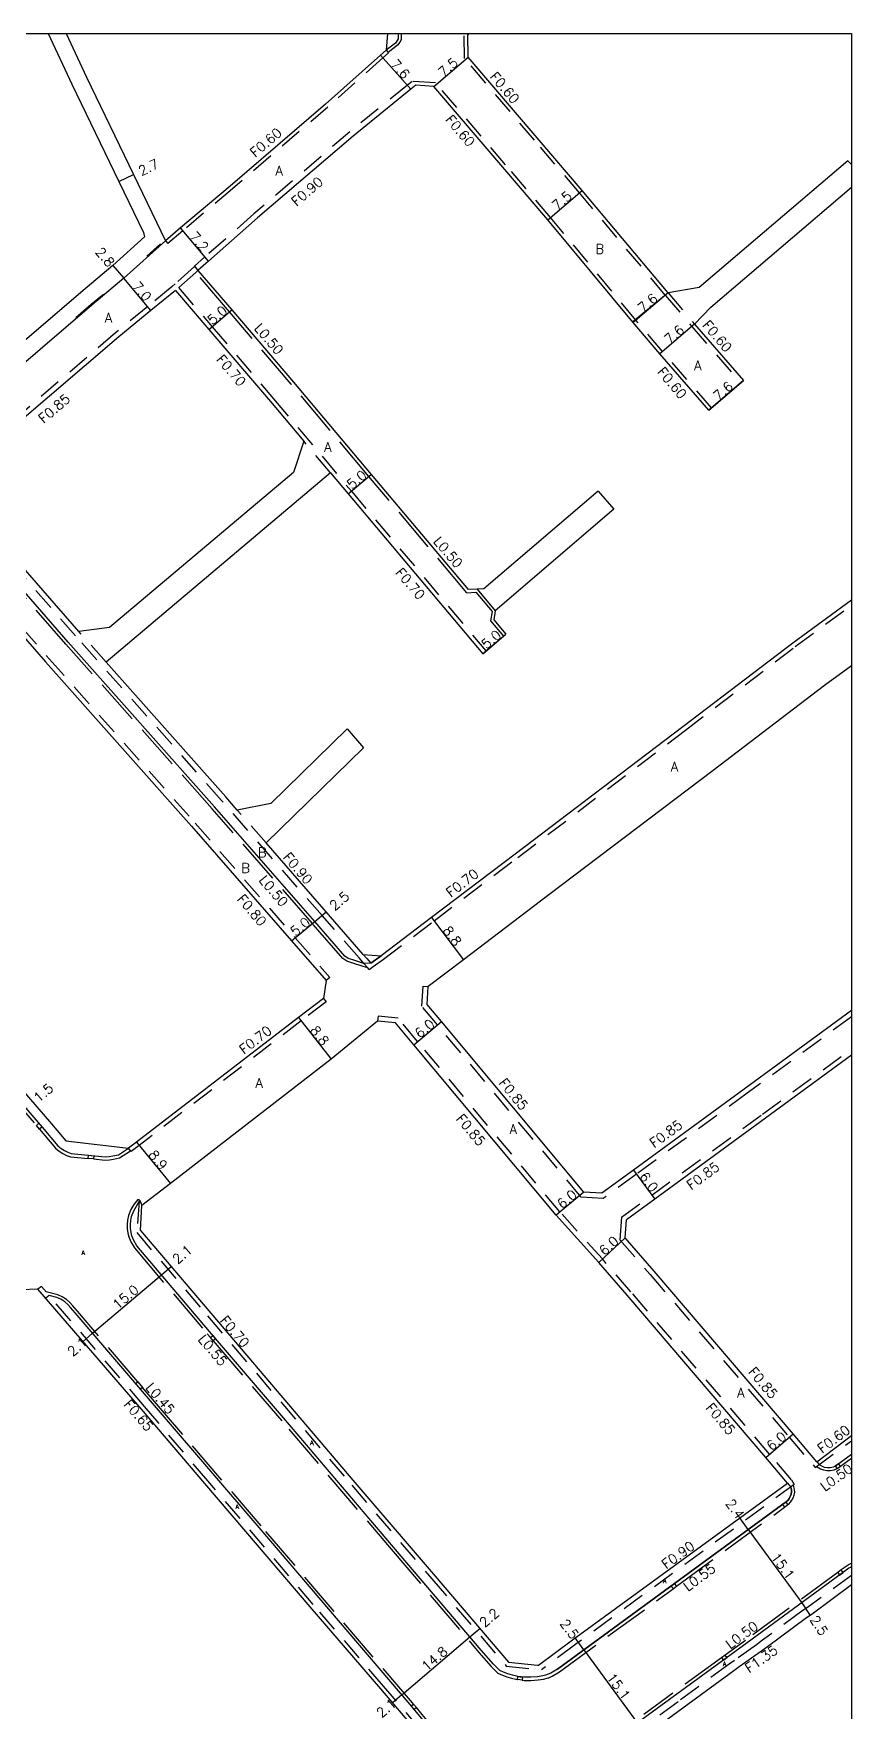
# Model space of a CAD drawing. Header units: metres. Extents: x -8800 to -8000, y -111600 to -110998.
# Drawn here: x -8135.9 to -8000, y -111278.8 to -111000 of the extents above; entities that cross this region are included whole.
import ezdxf

# ---------------------------------------------------------------- set-up
doc = ezdxf.new("R2010")
doc.units = ezdxf.units.M
doc.header["$LTSCALE"] = 2.5
doc.linetypes.add('22320', pattern=[2.5, 1.5, -1])
doc.linetypes.add('22330', pattern=[4, 3, -1])
for name, color, linetype in [('2101000', 7, 'Continuous'), ('2101001', 1, 'Continuous'), ('2102000', 4, 'Continuous'), ('2102001', 191, 'Continuous'), ('2213000', 3, 'Continuous'), ('2232000', 120, '22320'), ('2233000', 120, '22330'), ('2235000', 4, 'Continuous'), ('6165200', 90, '61300'), ('9107000', 139, 'Continuous'), ('9201100', 215, 'Continuous'), ('9201500', 222, 'Continuous'), ('9202100', 82, 'Continuous'), ('9202200', 82, 'Continuous'), ('9203500', 155, 'Continuous'), ('999', 7, 'Continuous')]:
    doc.layers.add(name, color=color, linetype=linetype)
doc.styles.add('Dm_Anotation', font='txt.shx', dxfattribs={"bigfont": 'pscdm.shx'})
doc.linetypes.add('61300', pattern='A,2,-0.75,[1,dmdr.shx,S=0.15,R=0,X=0,Y=0],-0.75', length=3.5)

msp = doc.modelspace()

# ---------------------------------------------------------------- linework, layer by layer
at = {"layer": '2101000'}
for points in [[(-8133.49, -111000), (-8129.55, -111008.4), (-8121.71, -111024.6), (-8117.61, -111033.07), (-8117.49, -111033.8)], [(-8130.5, -111000), (-8127.11, -111007.24), (-8119.28, -111023.43), (-8113.96, -111034.42)], [(-8077.11, -111000), (-8077.32, -111002.75), (-8078.25, -111003.59), (-8087.4, -111011.76), (-8103.26, -111025.35), (-8111.48, -111032.31), (-8113.96, -111034.42)], [(-8063.57, -111000), (-8063.76, -111000.22)], [(-8030.48, -111043.07), (-8044.75, -111026.08), (-8052.2, -111017.34), (-8063.68, -111003.92), (-8063.76, -111000.22)], [(-8072.37, -111008.59), (-8073.19, -111009.26), (-8082.8, -111017.03), (-8098.69, -111030.65), (-8106.83, -111037.81), (-8108.59, -111039.36)], [(-8023.7, -111062.61), (-8031.84, -111053.22), (-8036.26, -111048), (-8050.46, -111030.94), (-8057.92, -111022.18), (-8069.38, -111008.79), (-8072.37, -111008.59)], [(-8117.49, -111033.8), (-8122.72, -111038.53), (-8128.06, -111043.04), (-8145.23, -111057.73), (-8151.87, -111063.32), (-8156.22, -111066.97)], [(-8108.59, -111039.36), (-8102.97, -111045.93), (-8092.71, -111057.93), (-8079.8, -111073.27), (-8063.69, -111092.41)], [(-8112.33, -111042.68), (-8116.4, -111046.02), (-8121.75, -111050.41), (-8138.99, -111065.16), (-8145.63, -111070.74), (-8148.55, -111073.2)], [(-8112.33, -111042.68), (-8106.77, -111049.18), (-8096.54, -111061.14), (-8090.98, -111067.75)], [(-8026.07, -111048.28), (-8017.94, -111057.65)], [(-8086.57, -111072.99), (-8083.62, -111076.49), (-8061.27, -111103.05)], [(-8128.36, -111099.39), (-8145.1, -111080.19), (-8148.49, -111076.2), (-8148.55, -111073.2)], [(-8154.37, -111080.97), (-8150.82, -111085.04), (-8133.92, -111104.43), (-8109.65, -111131.74), (-8093.03, -111150.78), (-8087.27, -111157.38)], [(-8062.2, -111092.33), (-8063.69, -111092.41)], [(-8000, -111094.13), (-8009.75, -111101.31), (-8028.02, -111115.21), (-8055.88, -111136.35), (-8069.78, -111146.91), (-8078.13, -111153.25)], [(-8059.19, -111095.92), (-8059.44, -111097.45)], [(-8059.44, -111097.45), (-8057.44, -111099.83)], [(-8102.06, -111129.03), (-8103.98, -111126.84), (-8123.86, -111104.45)], [(-8000, -111105.06), (-8004.45, -111108.34), (-8022.99, -111122.44), (-8050.28, -111143.15), (-8064.46, -111153.92), (-8070.31, -111158.36)], [(-8193.19, -111111.19), (-8192.9, -111111.66), (-8173.09, -111134.67), (-8157.76, -111152.46), (-8139.21, -111173.91), (-8132.94, -111181.18), (-8130.52, -111184.01), (-8120.11, -111185.25)], [(-8081.12, -111153.02), (-8087.28, -111145.97), (-8097.28, -111134.51)], [(-8081.12, -111153.02), (-8078.13, -111153.25)], [(-8087.27, -111157.38), (-8087.7, -111160.35)], [(-8070.5, -111161.36), (-8070.31, -111158.36)], [(-8087.7, -111160.35), (-8091.87, -111163.53), (-8118.79, -111184.21), (-8120.11, -111185.25)], [(-8044.49, -111192.53), (-8068.14, -111164.19), (-8070.5, -111161.36)], [(-8078.75, -111164.12), (-8086.43, -111170.45), (-8113.17, -111191.11), (-8117.9, -111194.76)], [(-8010.6, -111240.87), (-8014.24, -111236.6), (-8037.27, -111209.65), (-8042, -111204.2), (-8049.09, -111196.37), (-8072.74, -111168.03), (-8075.76, -111164.42), (-8078.75, -111164.12)], [(-8000, -111162.35), (-8017.82, -111175.42), (-8036.22, -111188.87), (-8041.49, -111192.72), (-8044.49, -111192.53)], [(-8000, -111169.79), (-8014.27, -111180.26), (-8032.68, -111193.71), (-8037.39, -111197.15)], [(-8118.16, -111198.89), (-8117.9, -111194.76)], [(-8037.58, -111200.15), (-8037.39, -111197.15)], [(-8005.74, -111237.32), (-8009.68, -111232.7), (-8032.78, -111205.67), (-8037.58, -111200.15)], [(-8005.74, -111237.32), (-8000, -111232.98)]]:
    msp.add_lwpolyline(points, dxfattribs=at)
for points, elevation in [([(-8118.16, -111198.89), (-8106.45, -111212.65), (-8082.5, -111240.78), (-8069.19, -111256.33), (-8056.99, -111270.61), (-8052.19, -111271.12)], 9.01), ([(-8072.65, -111284.41), (-8072.26, -111282.07), (-8078.22, -111275.08), (-8089.92, -111261.45), (-8107.42, -111240.93), (-8117.97, -111228.57), (-8135.18, -111208.68), (-8138.01, -111208.79)], 8.92), ([(-8052.19, -111271.12), (-8052.02, -111271.14), (-8046.37, -111266.92), (-8010.6, -111240.87)], 8.96), ([(-8000, -111257.81), (-8006.52, -111262.66), (-8007.46, -111263.27), (-8013.97, -111268.07), (-8014.96, -111268.81), (-8018.63, -111271.43), (-8019.53, -111272.08), (-8028, -111278.3), (-8032.38, -111281.5), (-8038.83, -111286.35), (-8040.91, -111287.72), (-8041.77, -111288.34), (-8040.56, -111289.82), (-8035.86, -111295.26)], 8.97)]:
    msp.add_lwpolyline(points, dxfattribs=dict(at, elevation=elevation))
at = {"layer": '2101001'}
for points in [[(-8023.7, -111062.61), (-8017.94, -111057.65)], [(-8061.27, -111103.05), (-8060.73, -111102.6), (-8057.83, -111100.15), (-8057.44, -111099.83)]]:
    msp.add_lwpolyline(points, dxfattribs=at)
at = {"layer": '2102000'}
for points in [[(-8000.61, -111021.17), (-8025.31, -111042.22), (-8030.48, -111043.07)], [(-8026.07, -111048.28), (-8023.38, -111045.44), (-8000, -111025.54)], [(-8090.98, -111067.75), (-8092.73, -111072.95)], [(-8086.57, -111072.99), (-8123.86, -111104.45)], [(-8092.73, -111072.95), (-8123.26, -111098.72)], [(-8042.08, -111076.02), (-8061.08, -111092.27), (-8062.2, -111092.33)], [(-8039.48, -111079.06), (-8059.19, -111095.92)], [(-8123.26, -111098.72), (-8128.36, -111099.39)], [(-8083.79, -111115.56), (-8096.49, -111127.96), (-8102.06, -111129.03)], [(-8097.28, -111134.51), (-8081.06, -111118.7)]]:
    msp.add_lwpolyline(points, dxfattribs=at)
at = {"layer": '2102001'}
for points in [[(-8000.61, -111021.17), (-8000, -111021.77)], [(-8042.08, -111076.02), (-8039.48, -111079.06)], [(-8083.79, -111115.56), (-8081.06, -111118.7)]]:
    msp.add_lwpolyline(points, dxfattribs=at)
at = {"layer": '2213000'}
for points in [[(-8075.32, -111000), (-8075.3, -111000.43), (-8075.33, -111000.9), (-8075.48, -111001.18), (-8075.78, -111001.57), (-8077.32, -111002.75)], [(-8113.96, -111034.42), (-8120.91, -111040.67), (-8126.21, -111045.14), (-8143.44, -111059.89), (-8150.07, -111065.46), (-8154.96, -111069.57), (-8155.41, -111069.95), (-8155.64, -111070.01), (-8156.07, -111069.94), (-8156.42, -111069.79), (-8157.38, -111069.29), (-8158.21, -111068.65)], [(-8078.13, -111153.25), (-8079.86, -111154.46), (-8081, -111154.53), (-8082.87, -111153.93), (-8083.62, -111153.68), (-8084.19, -111153.3), (-8089.19, -111147.57), (-8105.86, -111128.48), (-8130.15, -111101.14), (-8147.01, -111081.81), (-8150.33, -111077.9), (-8150.46, -111077.48), (-8150.55, -111077.09), (-8150.6, -111076.62), (-8150.59, -111075.99), (-8150.47, -111075.48), (-8150.17, -111074.81), (-8149.78, -111074.29), (-8149.43, -111073.94), (-8148.55, -111073.2)], [(-8010.6, -111240.87), (-8010.09, -111241.54), (-8010.06, -111241.62), (-8009.98, -111242.01), (-8009.96, -111242.33), (-8010.03, -111242.73), (-8010.16, -111243.1), (-8010.35, -111243.45), (-8010.53, -111243.71), (-8010.78, -111243.96), (-8048.82, -111271.81), (-8049.96, -111272.48), (-8050.81, -111272.82)]]:
    msp.add_lwpolyline(points, dxfattribs=at)
for points, elevation in [([(-8140.31, -111174.96), (-8134.48, -111181.71), (-8131.87, -111184.82), (-8131.34, -111185.26), (-8130.79, -111185.63), (-8130.22, -111185.91), (-8129.63, -111186.12), (-8124.01, -111186.64), (-8123.34, -111186.62), (-8122.73, -111186.52), (-8121.78, -111186.31), (-8120.11, -111185.25)], -8.05), ([(-8050.81, -111272.82), (-8051.27, -111272.92), (-8052.14, -111273.07), (-8053.29, -111273.14), (-8054.35, -111273.14), (-8055.45, -111273), (-8056.33, -111272.81), (-8057.11, -111272.55), (-8057.8, -111272.31), (-8058.45, -111272.03), (-8059.5, -111270.97), (-8061.5, -111268.67), (-8076.08, -111251.52), (-8093.07, -111231.59), (-8106.67, -111215.71), (-8118.72, -111201.48), (-8119.25, -111200.58), (-8119.56, -111199.78), (-8119.7, -111199.23), (-8119.8, -111198.54), (-8119.81, -111197.9), (-8119.76, -111197.25), (-8119.61, -111196.57), (-8119.27, -111195.63), (-8118.82, -111194.84), (-8118.27, -111193.89), (-8117.9, -111194.76)], 8.75), ([(-8070.62, -111287.06), (-8070.31, -111286.5), (-8069.96, -111285.44), (-8069.77, -111284.54), (-8069.73, -111283.51), (-8069.81, -111282.93), (-8069.98, -111282.13), (-8070.24, -111281.51), (-8070.6, -111280.96), (-8071.17, -111280.25), (-8073.3, -111277.69), (-8098.44, -111248.28), (-8114.48, -111229.54), (-8128.97, -111212.61), (-8129.74, -111211.71), (-8130.2, -111211.22), (-8130.72, -111210.75), (-8131.36, -111210.33), (-8132.04, -111210.03), (-8133.33, -111209.68)], 8.81), ([(-8005.37, -111237.77), (-8004.89, -111238.06), (-8004.51, -111238.21), (-8004.04, -111238.28), (-8003.53, -111238.3), (-8003, -111238.17), (-8002.7, -111238.07), (-8000, -111236.09)], 8.92), ([(-8000, -111254.82), (-8000.17, -111254.89), (-8000.43, -111255.04), (-8000.89, -111255.37), (-8017.33, -111267.43), (-8038.43, -111282.85), (-8041.09, -111284.86), (-8041.59, -111285.23), (-8041.99, -111285.68), (-8042.27, -111286.26), (-8042.4, -111286.83), (-8042.64, -111288.63), (-8042.6, -111289.05), (-8042.51, -111289.57), (-8042.39, -111290.08), (-8042.24, -111290.57), (-8042.02, -111291.03), (-8041.54, -111291.74), (-8041.19, -111292.21), (-8040.43, -111293.11), (-8037.45, -111296.55)], 8.79)]:
    msp.add_lwpolyline(points, dxfattribs=dict(at, elevation=elevation))
at = {"layer": '2232000'}
for points in [[(-8030.93, -111043.46), (-8045.21, -111026.47), (-8052.65, -111017.73), (-8064.27, -111004.14), (-8064.37, -111000.01), (-8064.36, -111000)], [(-8077.32, -111002.75), (-8076.99, -111003.13), (-8076.92, -111003.2), (-8077.85, -111004.04), (-8087.01, -111012.21), (-8102.87, -111025.81), (-8111.09, -111032.77), (-8113.57, -111034.87)], [(-8073.01, -111007.95), (-8073.76, -111008.56), (-8083.37, -111016.34), (-8099.28, -111029.97), (-8107.42, -111037.13), (-8109.18, -111038.68), (-8108.59, -111039.36)], [(-8023.7, -111062.61), (-8023.24, -111062.22), (-8031.38, -111052.83), (-8035.81, -111047.61), (-8050, -111030.56), (-8057.47, -111021.79), (-8069.09, -111008.21), (-8073.01, -111007.95)], [(-8113.96, -111034.42), (-8113.57, -111034.87)], [(-8109.15, -111038.72), (-8112.37, -111041.58), (-8112.88, -111042.03)], [(-8108.59, -111039.36), (-8108.96, -111039.69), (-8112.33, -111042.68)], [(-8112.88, -111042.03), (-8116.94, -111045.36), (-8122.3, -111049.76), (-8139.54, -111064.51), (-8146.18, -111070.09), (-8149.45, -111072.85)], [(-8111.8, -111042.22), (-8106.24, -111048.72), (-8096.01, -111060.69), (-8083.09, -111076.04), (-8060.73, -111102.6), (-8061.27, -111103.05)], [(-8030.93, -111043.46), (-8026.52, -111048.66), (-8018.39, -111058.04), (-8017.94, -111057.65)], [(-8030.48, -111043.07), (-8026.07, -111048.28)], [(-8086.57, -111072.99), (-8090.98, -111067.75)], [(-8081, -111154.53), (-8081.18, -111154.32), (-8081.8, -111153.61), (-8087.97, -111146.55), (-8104.65, -111127.43), (-8128.94, -111100.1), (-8145.79, -111080.77), (-8149.39, -111076.53), (-8149.43, -111073.94), (-8149.44, -111073.3), (-8149.45, -111072.85)], [(-8154, -111080.18), (-8150.22, -111084.52), (-8133.32, -111103.9), (-8109.05, -111131.21), (-8092.43, -111150.25), (-8086.67, -111156.85), (-8087.27, -111157.38)], [(-8080.14, -111155.51), (-8079.46, -111155.04), (-8077.73, -111153.83), (-8069.36, -111147.47), (-8055.45, -111136.9), (-8027.6, -111115.77), (-8009.33, -111101.87), (-8000, -111095)], [(-8123.86, -111104.45), (-8128.36, -111099.39)], [(-8097.28, -111134.51), (-8102.06, -111129.03)], [(-8081.12, -111153.02), (-8080.51, -111153.72), (-8079.86, -111154.46), (-8078.13, -111153.25)], [(-8080.14, -111155.51), (-8080.36, -111155.26), (-8081, -111154.53)], [(-8071.37, -111161.64), (-8071.16, -111158.31), (-8070.31, -111158.36)], [(-8087.28, -111160.91), (-8091.44, -111164.08), (-8118.36, -111184.76), (-8119.67, -111185.8), (-8120.11, -111185.25)], [(-8087.7, -111160.35), (-8087.28, -111160.91)], [(-8044.9, -111193.36), (-8068.79, -111164.73), (-8071.37, -111161.64)], [(-8009.95, -111240.32), (-8013.6, -111236.05), (-8036.63, -111209.09), (-8041.38, -111203.63), (-8048.44, -111195.83), (-8072.09, -111167.49), (-8075.33, -111163.61), (-8078.66, -111163.28), (-8078.75, -111164.12)], [(-8000, -111163.4), (-8017.31, -111176.11), (-8035.72, -111189.55), (-8041.24, -111193.59), (-8044.9, -111193.36)], [(-8038.21, -111196.7), (-8033.18, -111193.03), (-8014.78, -111179.58), (-8000, -111168.73)], [(-8118.34, -111194.01), (-8118.77, -111199.26), (-8106.99, -111213.11), (-8083.03, -111241.24), (-8069.73, -111256.79), (-8057.35, -111271.28), (-8051.5, -111271.9)], [(-8038.21, -111196.7), (-8038.46, -111200.44)], [(-8038.46, -111200.44), (-8033.42, -111206.24), (-8010.33, -111233.26), (-8006.38, -111237.87)], [(-8072.11, -111285.15), (-8071.56, -111281.87), (-8077.73, -111274.65), (-8089.42, -111261.03), (-8106.93, -111240.51), (-8117.48, -111228.14), (-8134.6, -111208.19), (-8135.18, -111208.68)], [(-8006.38, -111237.87), (-8006.04, -111238.28), (-8000, -111233.83)], [(-8009.95, -111240.32), (-8009.53, -111241.13), (-8045.82, -111267.67), (-8051.5, -111271.9)], [(-8000, -111256.21), (-8007.28, -111261.55), (-8008.22, -111262.16), (-8014.77, -111266.99), (-8015.75, -111267.73), (-8019.41, -111270.34), (-8020.32, -111270.99), (-8028.79, -111277.21), (-8033.18, -111280.42)]]:
    msp.add_lwpolyline(points, dxfattribs=at)
at = {"layer": '2233000'}
for points in [[(-8074.82, -111000), (-8074.8, -111000.44), (-8074.84, -111001.04), (-8075.06, -111001.45), (-8075.42, -111001.92), (-8076.99, -111003.13)], [(-8063.91, -111092.92), (-8080.18, -111073.59), (-8093.09, -111058.26), (-8103.35, -111046.25), (-8108.96, -111039.69)], [(-8080.36, -111155.26), (-8081.15, -111155.01), (-8083.03, -111154.41), (-8083.84, -111154.13), (-8084.53, -111153.68), (-8089.57, -111147.9), (-8106.24, -111128.81), (-8130.53, -111101.47), (-8147.39, -111082.13), (-8150.77, -111078.15), (-8150.95, -111077.62), (-8151.04, -111077.18), (-8151.11, -111076.64), (-8151.09, -111075.93), (-8150.94, -111075.32), (-8150.61, -111074.55), (-8150.16, -111073.96), (-8149.77, -111073.57), (-8149.44, -111073.3)], [(-8062.2, -111092.33), (-8059.19, -111095.92)], [(-8063.91, -111092.92), (-8062.43, -111092.84), (-8059.72, -111096.06), (-8059.97, -111097.6), (-8057.83, -111100.15), (-8057.44, -111099.83)], [(-8141.47, -111174.45), (-8140.73, -111175.32), (-8135.44, -111181.45)], [(-8134.92, -111182.05), (-8134.9, -111182.07), (-8132.26, -111185.21), (-8131.67, -111185.7), (-8131.06, -111186.1), (-8130.44, -111186.42), (-8129.75, -111186.66), (-8126.84, -111186.93)], [(-8125.95, -111187.01), (-8124.03, -111187.2), (-8123.28, -111187.17), (-8122.63, -111187.06), (-8121.62, -111186.84), (-8119.79, -111185.65)], [(-8118.27, -111193.89), (-8118.56, -111193.75), (-8119.27, -111194.56), (-8119.75, -111195.4), (-8120.12, -111196.43), (-8120.28, -111197.17), (-8120.34, -111197.89), (-8120.33, -111198.59), (-8120.22, -111199.34), (-8120.07, -111199.95), (-8119.73, -111200.81), (-8119.14, -111201.8), (-8107.07, -111216.05), (-8106.53, -111216.69)], [(-8118.6, -111224.03), (-8128.62, -111212.31), (-8129.4, -111211.41), (-8129.88, -111210.89), (-8130.44, -111210.39), (-8131.14, -111209.93), (-8131.87, -111209.61), (-8133.82, -111209.1)], [(-8106.06, -111217.23), (-8093.47, -111231.93), (-8076.48, -111251.86), (-8061.9, -111269.01), (-8059.88, -111271.33), (-8058.75, -111272.47), (-8057.99, -111272.8), (-8057.28, -111273.05), (-8056.47, -111273.32), (-8055.53, -111273.52), (-8055.51, -111273.53)], [(-8072.78, -111277.6), (-8072.95, -111277.4), (-8098.1, -111247.99), (-8114.14, -111229.25), (-8117.78, -111224.99)], [(-8001.84, -111238.07), (-8000, -111236.73)], [(-8005.8, -111238.1), (-8005.12, -111238.52), (-8004.64, -111238.7), (-8004.09, -111238.79), (-8003.48, -111238.81), (-8002.86, -111238.66), (-8002.46, -111238.52), (-8002.39, -111238.48)], [(-8010.55, -111244.45), (-8010.43, -111244.37), (-8010.12, -111244.05), (-8009.9, -111243.73), (-8009.67, -111243.31), (-8009.52, -111242.86), (-8009.43, -111242.36), (-8009.45, -111241.95), (-8009.55, -111241.48), (-8009.64, -111241.21)], [(-8029.06, -111258), (-8011.14, -111244.88)], [(-8000, -111254.25), (-8000.02, -111254.25), (-8000.4, -111254.43), (-8000.71, -111254.61), (-8001.19, -111254.95), (-8001.69, -111255.32)], [(-8002.27, -111255.74), (-8017.63, -111267.01), (-8020.99, -111269.46)], [(-8050.31, -111273.24), (-8049.74, -111272.97), (-8048.53, -111272.25), (-8029.65, -111258.43)], [(-8021.58, -111269.89), (-8034.5, -111279.34)], [(-8054.7, -111273.63), (-8054.38, -111273.67), (-8053.28, -111273.66), (-8052.08, -111273.6), (-8051.17, -111273.44), (-8050.36, -111273.26), (-8050.31, -111273.24)], [(-8070.36, -111287.53), (-8069.9, -111286.68), (-8069.52, -111285.56), (-8069.32, -111284.6), (-8069.27, -111283.49), (-8069.36, -111282.85), (-8069.55, -111281.99), (-8069.84, -111281.3), (-8070.23, -111280.69), (-8070.81, -111279.97), (-8072.29, -111278.19)]]:
    msp.add_lwpolyline(points, dxfattribs=at)
at = {"layer": '2235000'}
for points in [[(-8134.92, -111182.05), (-8135.44, -111181.45), (-8135.02, -111181.09), (-8134.5, -111181.69)], [(-8125.95, -111187.01), (-8126.84, -111186.93), (-8126.79, -111186.38), (-8125.9, -111186.47)], [(-8106.53, -111216.69), (-8106.13, -111216.35), (-8105.66, -111216.89), (-8106.06, -111217.23)], [(-8118.95, -111224.32), (-8118.6, -111224.03), (-8117.78, -111224.99), (-8118.12, -111225.29)], [(-8002.7, -111238.07), (-8002.39, -111238.48), (-8001.84, -111238.07), (-8002.15, -111237.66)], [(-8011.45, -111244.45), (-8011.14, -111244.88), (-8010.55, -111244.45), (-8010.86, -111244.02)], [(-8002.27, -111255.74), (-8001.97, -111256.16), (-8001.38, -111255.73), (-8001.69, -111255.32)], [(-8029.96, -111258), (-8029.65, -111258.43), (-8029.06, -111258), (-8029.37, -111257.57)], [(-8021.58, -111269.89), (-8021.27, -111270.31), (-8020.68, -111269.88), (-8020.99, -111269.46)], [(-8055.51, -111273.53), (-8055.44, -111273), (-8054.64, -111273.11), (-8054.7, -111273.63)], [(-8073.13, -111277.89), (-8072.78, -111277.6), (-8072.29, -111278.19), (-8072.64, -111278.48)]]:
    msp.add_lwpolyline(points, close=True, dxfattribs=at)
at = {"layer": '6165200'}
for points in [[(-8114.81, -111034.95), (-8117.08, -111037.01)], [(-8124.31, -111043.34), (-8126.31, -111045.03), (-8128.9, -111047.25)]]:
    msp.add_lwpolyline(points, dxfattribs=at)
at = {"layer": '9107000'}
for points in [[(-8140.31, -111174.96), (-8134.48, -111181.71), (-8131.87, -111184.82), (-8131.34, -111185.26), (-8130.79, -111185.63), (-8130.22, -111185.91), (-8129.63, -111186.12), (-8124.01, -111186.64), (-8123.34, -111186.62), (-8122.73, -111186.52), (-8121.78, -111186.31), (-8120.11, -111185.25)], [(-8005.74, -111237.32), (-8005.37, -111237.77), (-8004.89, -111238.06), (-8004.51, -111238.21), (-8004.04, -111238.28), (-8003.53, -111238.3), (-8003, -111238.17), (-8002.7, -111238.07), (-8000, -111236.09)], [(-8010.6, -111240.87), (-8010.09, -111241.54), (-8010.06, -111241.62), (-8009.98, -111242.01), (-8009.96, -111242.33), (-8010.03, -111242.73), (-8010.16, -111243.1), (-8010.35, -111243.45), (-8010.53, -111243.71), (-8010.78, -111243.96), (-8048.82, -111271.81), (-8049.96, -111272.48), (-8050.81, -111272.82)], [(-8048.82, -111271.81), (-8010.78, -111243.96), (-8010.53, -111243.71), (-8010.35, -111243.45), (-8010.16, -111243.1), (-8010.03, -111242.73), (-8009.96, -111242.33), (-8009.98, -111242.01), (-8010.06, -111241.62), (-8010.09, -111241.54)]]:
    msp.add_lwpolyline(points, dxfattribs=at)
for points, elevation in [([(-8050.81, -111272.82), (-8051.27, -111272.92), (-8052.14, -111273.07), (-8053.29, -111273.14), (-8054.35, -111273.14), (-8055.45, -111273), (-8056.33, -111272.81), (-8057.11, -111272.55), (-8057.8, -111272.31), (-8058.45, -111272.03), (-8059.5, -111270.97), (-8061.5, -111268.67), (-8076.08, -111251.52), (-8093.07, -111231.59), (-8106.67, -111215.71), (-8118.72, -111201.48), (-8119.25, -111200.58), (-8119.56, -111199.78), (-8119.7, -111199.23), (-8119.8, -111198.54), (-8119.81, -111197.9), (-8119.76, -111197.25), (-8119.61, -111196.57), (-8119.27, -111195.63), (-8118.82, -111194.84), (-8118.27, -111193.89), (-8117.9, -111194.76)], 8.75), ([(-8070.62, -111287.06), (-8070.31, -111286.5), (-8069.96, -111285.44), (-8069.77, -111284.54), (-8069.73, -111283.51), (-8069.81, -111282.93), (-8069.98, -111282.13), (-8070.24, -111281.51), (-8070.6, -111280.96), (-8071.17, -111280.25), (-8073.3, -111277.69), (-8098.44, -111248.28), (-8114.48, -111229.54), (-8128.97, -111212.61), (-8129.74, -111211.71), (-8130.2, -111211.22), (-8130.72, -111210.75), (-8131.36, -111210.33), (-8132.04, -111210.03), (-8133.33, -111209.68), (-8133.89, -111210.17)], 8.81), ([(-8000, -111254.82), (-8000.17, -111254.89), (-8000.43, -111255.04), (-8000.89, -111255.37), (-8017.33, -111267.43), (-8038.43, -111282.85), (-8041.09, -111284.86), (-8041.59, -111285.23), (-8041.99, -111285.68), (-8042.27, -111286.26), (-8042.4, -111286.83), (-8042.64, -111288.63), (-8042.6, -111289.05), (-8042.51, -111289.57), (-8042.39, -111290.08), (-8042.24, -111290.57), (-8042.02, -111291.03), (-8041.54, -111291.74), (-8041.19, -111292.21), (-8040.43, -111293.11), (-8037.45, -111296.55)], 8.79)]:
    msp.add_lwpolyline(points, dxfattribs=dict(at, elevation=elevation))
at = {"layer": '9201100'}
for points in [[(-8078.25, -111003.59), (-8073.19, -111009.26)], [(-8069.38, -111008.79), (-8063.68, -111003.92)], [(-8121.71, -111024.6), (-8119.28, -111023.43)], [(-8050.46, -111030.94), (-8044.75, -111026.08)], [(-8106.83, -111037.81), (-8111.48, -111032.31)], [(-8122.72, -111038.53), (-8120.91, -111040.67)], [(-8116.4, -111046.02), (-8120.91, -111040.67)], [(-8030.48, -111043.07), (-8036.26, -111048)], [(-8106.77, -111049.18), (-8102.97, -111045.93)], [(-8026.07, -111048.28), (-8031.84, -111053.22)], [(-8017.94, -111057.65), (-8023.7, -111062.61)], [(-8083.62, -111076.49), (-8079.8, -111073.27)], [(-8061.27, -111103.05), (-8057.44, -111099.83)], [(-8093.03, -111150.78), (-8089.19, -111147.57)], [(-8089.19, -111147.57), (-8087.28, -111145.97)], [(-8069.78, -111146.91), (-8064.46, -111153.92)], [(-8091.87, -111163.53), (-8086.43, -111170.45)], [(-8072.74, -111168.03), (-8068.14, -111164.19)], [(-8118.79, -111184.21), (-8113.17, -111191.11)], [(-8036.22, -111188.87), (-8032.68, -111193.71)], [(-8044.49, -111192.53), (-8049.09, -111196.37)], [(-8037.58, -111200.15), (-8042, -111204.2)], [(-8014.24, -111236.6), (-8009.68, -111232.7)]]:
    msp.add_lwpolyline(points, dxfattribs=at)
at = {"layer": '9201100', "flags": 128}
for points in [[(-8126.09, -111215.97), (-8114.65, -111206.29)], [(-8114.65, -111206.29), (-8113.03, -111204.91)], [(-8126.09, -111215.97), (-8127.68, -111217.35)], [(-8017.14, -111248.61), (-8018.56, -111246.66)], [(-8017.14, -111248.61), (-8008.23, -111260.76)], [(-8008.23, -111260.76), (-8006.85, -111262.87)], [(-8063.39, -111266.44), (-8061.75, -111265.03)], [(-8074.7, -111276.05), (-8063.39, -111266.44)], [(-8044.44, -111268.6), (-8045.93, -111266.6)], [(-8044.44, -111268.6), (-8035.55, -111280.75)], [(-8074.7, -111276.05), (-8076.26, -111277.38)]]:
    msp.add_lwpolyline(points, dxfattribs=at)
at = {"layer": '9202200'}
msp.add_lwpolyline([(-8030.48, -111043.07), (-8036.32, -111047.93)], dxfattribs=at)
at = {"layer": '999'}
msp.add_lwpolyline([(-8800, -111000), (-8000, -111000), (-8000, -111600), (-8800, -111600)], close=True, dxfattribs=at)

# ---------------------------------------------------------------- texts
at = {"layer": '9201500', "style": 'Dm_Anotation'}
for s, rotation, p in [('7.6', 311.77, (-8076.71, -111005.16)), ('7.5', 40.5523, (-8067.81, -111007.32)), ('2.7', 25.8199, (-8117.99, -111023.69)), ('7.5', 40.4114, (-8048.89, -111029.47)), ('7.2', 310.2584, (-8110.11, -111033.78)), ('2.8', 310.1867, (-8125.74, -111036.35)), ('7.0', 310.1901, (-8119.61, -111042.06)), ('7.6', 40.4119, (-8034.65, -111046.49)), ('5.0', 40.5341, (-8106.16, -111048.51)), ('7.6', 40.5538, (-8030.23, -111051.71)), ('7.6', 40.7023, (-8022.1, -111061.1)), ('5.0', 40.0869, (-8083, -111075.84)), ('5.0', 40.087, (-8060.65, -111102.39)), ('2.5', 39.9091, (-8085.88, -111145.84)), ('5.0', 39.9118, (-8092.4, -111150.13)), ('8.8', 307.2263, (-8068.01, -111149.08)), ('8.8', 308.1385, (-8090.06, -111165.67)), ('6.0', 39.8449, (-8071.73, -111167.06)), ('1.5', 40.7437, (-8135.03, -111177.75)), ('8.9', 309.1276, (-8116.91, -111186.35)), ('6.0', 306.1506, (-8035.31, -111189.94)), ('6.0', 39.8445, (-8048.08, -111195.4)), ('6.0', 42.5533, (-8041.04, -111203.18)), ('2.1', 40.4046, (-8111.99, -111204.59)), ('15.0', 40.2551, (-8121.92, -111212.11)), ('2.1', 40.8674, (-8129.4, -111219.93)), ('6.0', 40.513, (-8013.25, -111235.62)), ('2.4', 306.0692, (-8020.98, -111244.25)), ('15.1', 306.2525, (-8013.45, -111253.21)), ('2.2', 40.5093, (-8060.98, -111264.97)), ('2.5', 306.7241, (-8048.54, -111264.24)), ('2.5', 303.0735, (-8006.99, -111263.54)), ('14.8', 40.3802, (-8070.58, -111272.22)), ('15.1', 306.1653, (-8040.76, -111273.2)), ('2.1', 40.4989, (-8078.09, -111279.98))]:
    msp.add_text(s, height=1.6, rotation=rotation, dxfattribs=at).set_placement(p)
at = {"layer": '9202100', "style": 'Dm_Anotation'}
for s, height, p in [('A', 1.6, (-8095.73, -111023.57)), ('B', 1.6, (-8042.55, -111036.58)), ('A', 1.6, (-8124.05, -111048.03)), ('A', 1.6, (-8026.16, -111055.95)), ('A', 1.6, (-8087.61, -111069.49)), ('A', 1.6, (-8030.03, -111122.62)), ('B', 1.6, (-8098.62, -111136.86)), ('B', 1.6, (-8101.39, -111139.48)), ('A', 1.6, (-8099.05, -111175.18)), ('A', 1.6, (-8056.8, -111182.85)), ('A', 0.75, (-8127.93, -111202.97, 9.06)), ('A', 1.6, (-8019.01, -111226.64)), ('A', 0.75, (-8089.96, -111234.57, 8.95)), ('A', 0.75, (-8102.35, -111245.16, 8.93)), ('A', 0.75, (-8031.32, -111257.51, 8.98)), ('A', 0.75, (-8021.36, -111271.28, 9.05))]:
    msp.add_text(s, height=height, dxfattribs=at).set_placement(p)
at = {"layer": '9203500', "style": 'Dm_Anotation'}
for s, rotation, p in [('F0.60', 310.5509, (-8060.18, -111007.23)), ('F0.60', 310.2665, (-8067.56, -111014.36)), ('F0.60', 40.596, (-8099.07, -111020.66)), ('F0.90', 40.596, (-8092.22, -111028.81)), ('F0.60', 310.2659, (-8024.85, -111048.5)), ('L0.50', 310.5341, (-8099.34, -111049.01)), ('F0.70', 310.5325, (-8105.63, -111054.22)), ('F0.60', 310.2665, (-8032.36, -111056.28)), ('F0.85', 40.558, (-8134.24, -111064.88)), ('L0.50', 310.5341, (-8069.57, -111084.44)), ('F0.70', 310.5325, (-8075.86, -111089.65)), ('F0.90', 310.3304, (-8094.53, -111136.94)), ('L0.50', 310.3304, (-8098.55, -111140.72)), ('F0.70', 37.226, (-8066.59, -111143.61)), ('F0.80', 310.3304, (-8102.19, -111143.9)), ('F0.70', 37.5292, (-8100.94, -111169.69)), ('F0.85', 309.8447, (-8058.69, -111174.45)), ('F0.85', 309.8447, (-8065.8, -111180.39)), ('F0.85', 36.1484, (-8032.78, -111185.25)), ('F0.85', 36.1494, (-8026.62, -111192.23)), ('F0.70', 310.412, (-8105.03, -111213.93)), ('L0.55', 310.2551, (-8108.66, -111217.04)), ('F0.85', 310.5133, (-8017.25, -111222.45)), ('L0.45', 310.5475, (-8117.39, -111225.07)), ('F0.65', 310.8674, (-8121.02, -111227.87)), ('F0.85', 310.5126, (-8024.31, -111228.45)), ('F0.60', 37.1144, (-8004.87, -111236.03)), ('L0.50', 36.1593, (-8004.44, -111242.34)), ('F0.90', 36.0692, (-8030.77, -111255.25)), ('L0.55', 36.2001, (-8027.21, -111258.94)), ('L0.50', 36.1653, (-8020.14, -111268.53)), ('F1.35', 35.4555, (-8016.97, -111272.51))]:
    msp.add_text(s, height=1.6, rotation=rotation, dxfattribs=at).set_placement(p)

doc.saveas('drawing.dxf')
